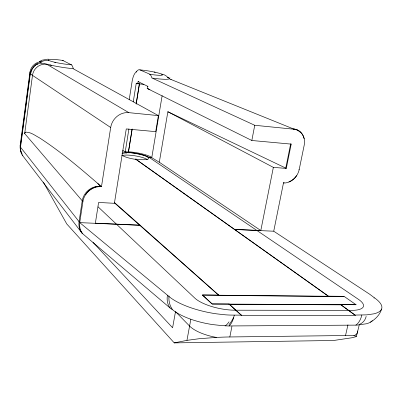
<?xml version="1.0" encoding="UTF-8"?>
<svg xmlns="http://www.w3.org/2000/svg" width="402" height="402" viewBox="0 0 402 402"><rect width="100%" height="100%" fill="white"/><g stroke="black" fill="none" stroke-linecap="round" stroke-linejoin="round"><path stroke-width="0.6" d="M372.332 320.63A40.828 12.854 13.8 0 1 366.418 323.766L358.901 324.831A13.789 4.422 14.3 0 1 355.87 325.123L229.055 325.957A14.427 5.176 11.8 0 1 224.829 325.695A42.813 14.98 11.3 0 1 220.889 325.484L213.236 324.66A42.813 14.98 11.3 0 1 172.222 309.445A14.14 5.02 10.7 0 1 170.121 308.022L82.48 233.567A11.663 3.397 8.5 0 1 81.948 233.019L22.899 155.946A12.432 11.874 -32.1 0 1 20.507 147.207A12.517 2.593 7.9 0 1 20.371 146.439L30.195 72.827A31.351 4.005 8.8 0 1 30.291 71.722M20.371 146.439L20.376 146.393A12.412 11.718 0.2 0 0 22.321 154.278M30.16 73.089A12.753 1.638 8.6 0 0 30.336 73.591L20.507 147.207L79.747 222.507L82.912 201.588L24.688 133.564L32.492 75.36A12.738 12.417 -57.8 0 1 46.682 64.219L128.866 112.655L158.383 115.615L155.705 131.645L126.268 128.936L114.394 203.311L98.596 202.447L95.369 223.195L140.067 225.18L218.934 295.4L328.72 296.435L135.655 159.107L328.72 296.435M24.688 133.564L24.844 133.002M97.832 183.498L100.52 186.272L101.48 186.669L110.686 127.504A16.658 15.271 -57.9 0 1 128.866 112.65M129.198 99.756L132.137 81.299A11.839 4.377 -83.7 0 1 136.429 71.802M132.183 128.957L128.499 151.79L129.565 152.805A13.723 2.764 9.3 0 0 126.64 152.715L125.258 151.735L128.916 128.931M133.263 101.812L136.228 83.32L138.348 83.566M138.414 83.611A17.814 2.221 9.5 0 0 136.791 83.475L136.534 83.209L136.831 83.229M121.972 153.705A13.723 2.764 9.3 0 1 126.595 152.966L126.64 152.715M143.886 84.435A13.964 1.739 9.5 0 0 137.715 83.792L138.067 81.601A13.975 1.703 9.5 0 1 138.976 81.661M129.565 152.805L128.409 151.991L132.077 129.223M136.142 103.992L139.414 83.691M136.198 104.017L139.469 83.716M149.438 89.37A17.814 2.216 9.5 0 1 148.825 89.279L147.187 88.47L147.554 86.224L138.067 81.601M273.355 167.383L260.803 230.532L159.308 162.232L167.865 111.731L273.355 167.383L286.284 168.403L291.194 144.117L251.828 140.494L148.825 89.279M135.655 159.107A13.723 2.764 9.3 0 0 148.006 157.393L147.75 156.941A13.723 2.759 9.3 0 0 130.424 152.624L129.605 152.564M159.308 162.232L151.76 157.69L162.137 95.656M43.331 182.096L66.787 223.969L174.237 342.886L186.945 340.373L190.839 319.294M251.828 140.494L254.747 125.283L152.097 78.068A21.356 2.387 9.5 0 0 169.277 78.787L294.199 129.238A15.412 12.859 -63.3 0 1 304.198 138.72M355.318 315.319L340.6 304.565L355.318 315.319L241.567 315.439L229.029 304.012L212.166 303.932L202.417 294.973L218.989 295.128M231.929 326.354L229.849 336.961L345.529 335.529A25.517 1.668 -3.4 0 1 353.845 335.7M286.284 168.403L285.772 168.096L290.666 143.841L291.194 144.117M273.747 231.11L283.47 182.995A15.291 12.723 -61.3 0 0 296.616 175.689L297.173 174.775A15.181 12.633 -61.3 0 0 299.219 169.418L304.173 145.313A15.301 12.763 -63.3 0 0 304.369 139.72L304.203 138.785A15.341 13.462 -59.6 0 0 293.671 128.977A15.331 12.326 -65.1 0 1 300.55 132.58M229.029 304.012L241.572 315.419M345.529 335.529L347.951 324.856M359.343 324.525L356.353 336.605L351.72 337.786L333.66 340.489L174.237 342.886M381.588 309.027C379.925 314.786 375.438 319.233 370.393 322.203M81.948 233.019A16.437 14.985 -39.3 0 1 79.058 221.809L82.214 200.935A16.497 15.17 -41.2 0 1 100.52 186.272A16.487 14.326 -52.6 0 0 85.571 194.709L84.958 195.719A16.462 14.849 -46.2 0 0 82.912 201.588M35.758 64.441L37.064 63.767M39.547 61.521L42.245 60.149L48.235 59.114M25.703 132.238L25.828 132.198A30.567 8.105 -86 0 1 26.13 132.132C31.095 132.213 35.311 135.68 39.522 137.891C61.627 152.192 81.591 169.488 101.48 186.669M186.945 340.373L199.186 338.715L216.407 337.419A26.778 1.909 -2.9 0 1 229.864 336.956M355.383 315.057L366.79 314.866L374.086 313.801A46.748 14.125 13.6 0 0 374.438 297.807L369.729 294.264L273.722 231.215L234.748 229.492M82.48 233.567A16.432 14.15 -50.7 0 1 79.787 222.673L168.378 295.972A49.019 16.467 11.3 0 0 216.402 313.831L225.15 314.796A49.019 16.467 11.3 0 0 230.316 315.073L241.627 315.158M340.6 304.565L356.071 304.646M228.974 304.289L340.539 304.827M328.776 296.184L344.027 296.329L356.051 304.736L212.145 304.033L202.397 295.068L344.001 296.42M234.768 229.381L260.803 230.532M79.727 222.623L140.047 225.296M136.494 83.455L136.228 83.32M139.946 69.903L140.419 69.943A14.015 1.528 9.5 0 1 147.408 70.797L149.604 71.159A14.015 1.528 9.5 0 1 162.564 74.822A14.015 1.528 9.5 0 1 150.152 74.33L139.946 69.903A12.482 4.633 -83.7 0 0 136.509 71.646M148.047 157.152L151.8 157.448A17.507 3.523 9.3 0 0 128.499 151.79M148.006 157.393L151.76 157.69M125.258 151.735L128.409 151.991M122.61 152.056L127.61 152.458A17.959 3.633 9.3 0 1 150.212 158.092L358.468 299.359A28.823 8.784 13.7 0 1 351.227 310.399L235.095 310.203A30.095 10.12 11.5 0 1 194.764 298.058L98.103 206.859M158.383 115.615L73.069 68.667A22.472 2.573 8.9 0 1 62.627 67.375L58.963 66.777A22.472 2.573 8.9 0 1 46.853 64.189L41.396 63.084L38.577 63.315A12.598 12.382 -53.6 0 0 30.336 73.591L32.492 75.36L110.686 127.504M254.747 125.283L294.199 129.238M154.232 72.048L155.172 72.254M55.687 62.461L54.727 62.245M51.461 65.31L49.989 64.978M161.524 74.089A11.934 10.839 -66.4 0 1 168.001 77.646L168.518 77.877M168.036 77.661L168.071 77.676A22.055 2.306 8.8 0 0 167.709 77.581M149.514 74.229L149.675 74.31A12.809 4.884 -83.7 0 1 151.941 78.033M167.865 111.731L285.772 168.096M136.534 83.209L137.715 83.792M298.887 169.237L299.219 169.418M283.204 182.855L283.47 182.995M356.438 336.188L353.866 335.695A28.632 9.517 14.1 0 0 357.494 331.002M170.79 79.164L171.187 79.455M122.761 150.242L126.595 152.966M114.319 202.412L140.067 225.18M114.369 202.819L218.934 295.4M93.043 242.416L172.594 327.756L175.503 311.635L189.588 326.062A29.874 10.954 11.7 0 0 216.407 337.419M172.202 309.414L171.87 309.002M136.569 71.837L136.63 72.094M168.041 77.671A21.894 2.291 8.8 0 1 169.493 78.536M169.533 78.581A7.738 2.814 62.6 0 1 169.956 77.717M41.391 61.199A23.02 2.241 8.2 0 0 39.356 61.918A12.698 12.457 26 0 0 29.944 72.265L20.2 145.333A12.447 12.03 4.6 0 0 21.15 151.72M20.401 146.182A30.778 6.347 8.2 0 1 20.587 144.444M30.879 72.948A12.467 11.753 -75.1 0 1 36.014 64.848M24.839 132.896A8.487 2.241 -85.6 0 1 25.698 132.343M136.047 71.672A21.914 2.347 8.6 0 1 136.484 71.707M41.441 63.084A23.1 2.311 8.6 0 1 39.391 61.948M37.27 64.441A3.523 0.985 -23.7 0 1 38.029 64.169M40.23 62.581A12.573 12.155 -62.7 0 1 48.793 60.385M85.566 194.709A16.582 14.954 -46.2 0 1 101.053 186.654M37.079 63.893A7.477 4.945 -39.4 0 1 37.306 63.797M71.275 64.797A13.331 4.025 -84.3 0 1 73.229 68.662M170.121 308.022A19.974 15.839 -52.7 0 1 167.418 295.244M361.84 315.047A19.095 11.351 87.7 0 1 355.87 325.123M234.26 315.163A20.432 9.603 89.5 0 1 229.055 325.957M172.021 308.781A20.02 15.452 -70 0 1 168.981 295.927M233.487 317.62A19.964 7.809 -73.8 0 1 229.024 324.6M366.182 316.409A19.231 14.276 49.6 0 1 359.303 324.444M374.126 297.776A18.12 15.658 -63.5 0 1 374.051 298.173M296.611 175.689A15.221 13.321 -57.2 0 1 288.917 181.81M284.184 182.719A15.221 13.321 -57.2 0 1 283.521 182.714M62.265 60.541A12.944 3.799 -84.2 0 1 63.325 60.501M22.813 155.81A8.904 1.925 7.8 0 1 22.798 155.363M229.039 321.831A20.381 8.99 -77.9 0 1 225.035 326.012M150.001 89.711A17.814 2.221 9.5 0 1 148.78 89.53M121.932 155.669A13.713 2.794 9.3 0 1 134.444 155.73A13.713 2.794 9.3 0 1 147.318 159.539M148.645 88.686A13.964 1.739 9.5 0 1 147.187 88.47M135.615 159.368A13.723 2.764 9.3 0 1 122.037 155.202M148.142 86.314A13.975 1.703 9.5 0 1 147.554 86.224M71.28 64.782L70.737 64.742A14.743 1.648 8.9 0 1 62.958 63.802L60.576 63.415A14.743 1.648 8.9 0 1 48.315 59.742A14.743 1.648 8.9 0 1 62.797 60.446L71.28 64.782"/></g></svg>
